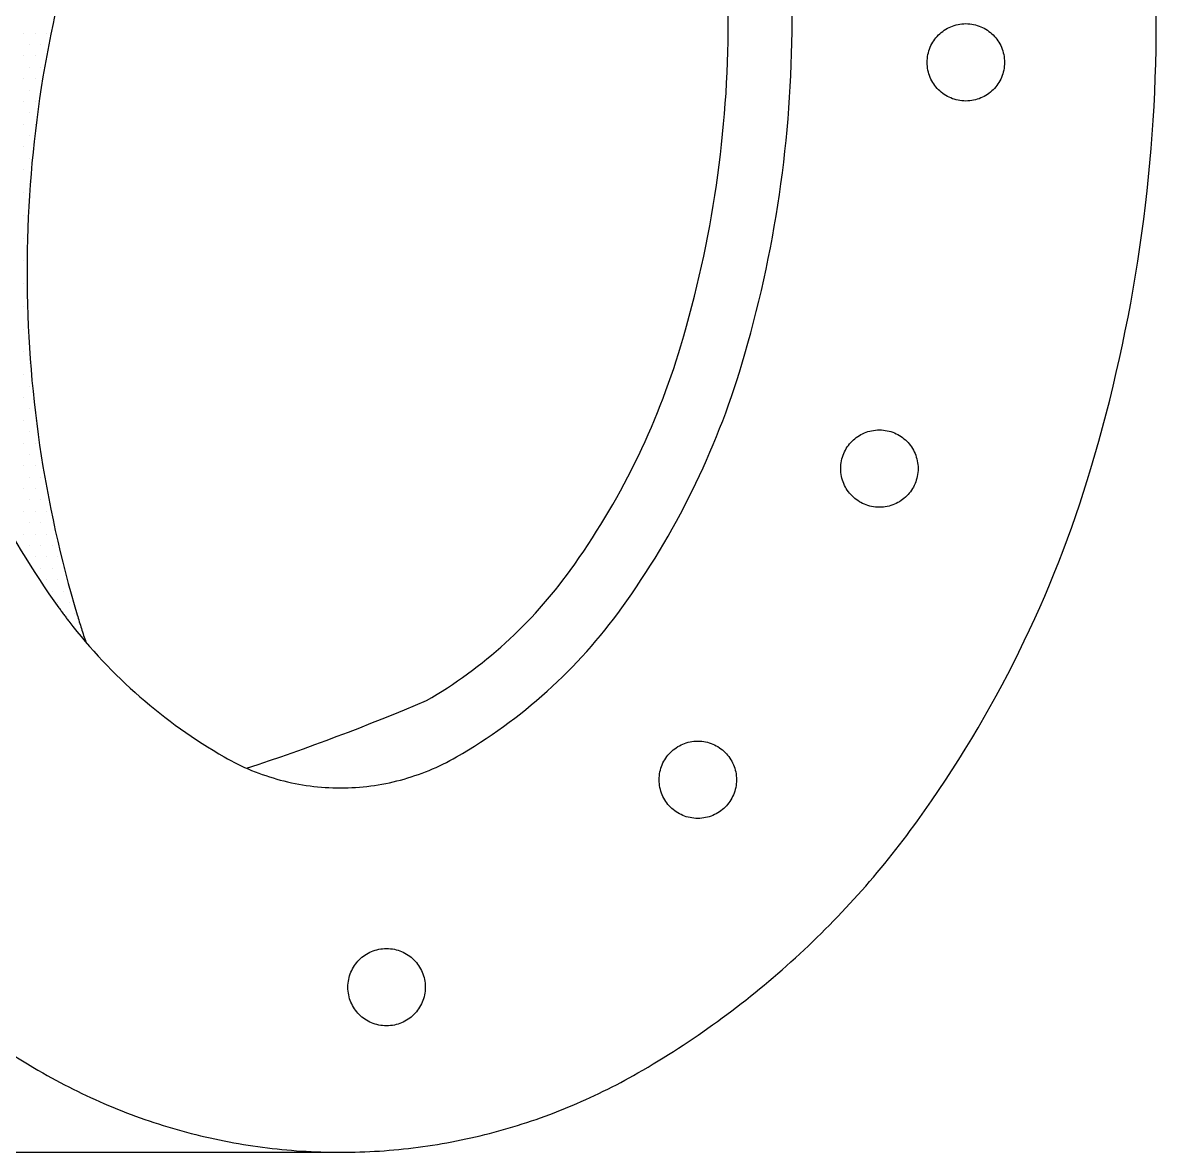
# Model space of a CAD drawing. Extents: x -695511 to 885008, y -751583 to -95266.
# Drawn here: x -594091 to -593468, y -235229 to -234610 of the extents above; entities that cross this region are included whole.
import ezdxf

# ---------------------------------------------------------------- set-up
doc = ezdxf.new("R2010")
doc.units = 0
doc.header["$LTSCALE"] = 1000
doc.header["$MEASUREMENT"] = 0
doc.linetypes.add('DASH', pattern=[0.35, 0.25, -0.1])
doc.layers.add('2', color=2, linetype='Continuous')

# ---------------------------------------------------------------- blocks, each defined once
blk = doc.blocks.new('*X153')
at = {"color": 0}
for p, q in [((49500, 15887.5), (49500, 15887.5)), ((49506.25, 15887.5), (49506.25, 15887.5)), ((49512.5, 15887.5), (49512.5, 15887.5)), ((49503.125, 15881.25), (49503.125, 15881.25)), ((49509.375, 15881.25), (49509.375, 15881.25)), ((49500, 15875), (49500, 15875)), ((49506.25, 15875), (49506.25, 15875)), ((49512.5, 15875), (49512.5, 15875)), ((49503.125, 15868.75), (49503.125, 15868.75)), ((49509.375, 15868.75), (49509.375, 15868.75)), ((49500, 15862.5), (49500, 15862.5)), ((49506.25, 15862.5), (49506.25, 15862.5)), ((49503.125, 15856.25), (49503.125, 15856.25)), ((49509.375, 15856.25), (49509.375, 15856.25)), ((49500, 15850), (49500, 15850)), ((49506.25, 15850), (49506.25, 15850)), ((49503.125, 15843.75), (49503.125, 15843.75)), ((49500, 15837.5), (49500, 15837.5)), ((49506.25, 15837.5), (49506.25, 15837.5)), ((49503.125, 15831.25), (49503.125, 15831.25)), ((49500, 15825), (49500, 15825)), ((49503.125, 15818.75), (49503.125, 15818.75)), ((49500, 15812.5), (49500, 15812.5)), ((49503.125, 15806.25), (49503.125, 15806.25)), ((49500, 15800), (49500, 15800)), ((49500, 15787.5), (49500, 15787.5)), ((49500, 15775), (49500, 15775)), ((49500, 15762.5), (49500, 15762.5)), ((49500, 15750), (49500, 15750)), ((49500, 15737.5), (49500, 15737.5)), ((49500, 15725), (49500, 15725)), ((49500, 15712.5), (49500, 15712.5)), ((49503.125, 15706.25), (49503.125, 15706.25)), ((49500, 15700), (49500, 15700)), ((49503.125, 15693.75), (49503.125, 15693.75)), ((49500, 15687.5), (49500, 15687.5)), ((49503.125, 15681.25), (49503.125, 15681.25)), ((49500, 15675), (49500, 15675)), ((49506.25, 15675), (49506.25, 15675)), ((49503.125, 15668.75), (49503.125, 15668.75)), ((49500, 15662.5), (49500, 15662.5)), ((49506.25, 15662.5), (49506.25, 15662.5)), ((49503.125, 15656.25), (49503.125, 15656.25)), ((49509.375, 15656.25), (49509.375, 15656.25)), ((49500, 15650), (49500, 15650)), ((49506.25, 15650), (49506.25, 15650)), ((49503.125, 15643.75), (49503.125, 15643.75)), ((49509.375, 15643.75), (49509.375, 15643.75)), ((49500, 15637.5), (49500, 15637.5)), ((49506.25, 15637.5), (49506.25, 15637.5)), ((49512.5, 15637.5), (49512.5, 15637.5)), ((49503.125, 15631.25), (49503.125, 15631.25)), ((49509.375, 15631.25), (49509.375, 15631.25)), ((49500, 15625), (49500, 15625)), ((49506.25, 15625), (49506.25, 15625)), ((49512.5, 15625), (49512.5, 15625)), ((49503.125, 15618.75), (49503.125, 15618.75)), ((49509.375, 15618.75), (49509.375, 15618.75)), ((49515.625, 15618.75), (49515.625, 15618.75)), ((49500, 15612.5), (49500, 15612.5)), ((49506.25, 15612.5), (49506.25, 15612.5)), ((49512.5, 15612.5), (49512.5, 15612.5)), ((49503.125, 15606.25), (49503.125, 15606.25)), ((49509.375, 15606.25), (49509.375, 15606.25)), ((49515.625, 15606.25), (49515.625, 15606.25)), ((49506.25, 15600), (49506.25, 15600)), ((49512.5, 15600), (49512.5, 15600)), ((49518.75, 15600), (49518.75, 15600)), ((49509.375, 15593.75), (49509.375, 15593.75)), ((49515.625, 15593.75), (49515.625, 15593.75)), ((49521.875, 15593.75), (49521.875, 15593.75)), ((49512.5, 15587.5), (49512.5, 15587.5)), ((49518.75, 15587.5), (49518.75, 15587.5)), ((49515.625, 15581.25), (49515.625, 15581.25)), ((49521.875, 15581.25), (49521.875, 15581.25)), ((49518.75, 15575), (49518.75, 15575)), ((49525, 15575), (49525, 15575)), ((49521.875, 15568.75), (49521.875, 15568.75)), ((49528.125, 15568.75), (49528.125, 15568.75))]:
    blk.add_line(p, q, dxfattribs=at)

msp = doc.modelspace()

# ---------------------------------------------------------------- linework, layer by layer
at = {"layer": '2', "linetype": 'DASH', "ltscale": 15}
msp.add_line((-595118.69, -235229.48), (-593916.22, -235229.48), dxfattribs=at)
msp.add_lwpolyline([(-593916.22, -233987.79, 0.131023), (-594079.51, -234031.32, 0.106557), (-594232.99, -234169.63, 0.083851), (-594328.29, -234363.08, 0.072735), (-594364.2, -234608.64, 0.072735), (-594328.29, -234854.2, 0.083851), (-594232.99, -235047.64, 0.106557), (-594079.51, -235185.95, 0.131023), (-593916.22, -235229.48, 0.131023), (-593752.93, -235185.95, 0.106557), (-593599.45, -235047.64, 0.083851), (-593504.15, -234854.2, 0.072735), (-593468.24, -234608.64, 0.072735), (-593504.15, -234363.08, 0.083851), (-593599.45, -234169.63, 0.106557), (-593752.93, -234031.32, 0.131023)], format="xyb", close=True, dxfattribs=at)
for points in [[(-593916.22, -234187.79, 0.131023), (-593979.94, -234204.77, 0.106557), (-594070.8, -234286.66, 0.083851), (-594136.66, -234420.35, 0.072735), (-594164.2, -234608.64, 0.072735), (-594136.66, -234796.92, 0.083851), (-594070.8, -234930.62, 0.00795), (-594065.28, -234938.01, 0.131023)], [(-593840.27, -234325.35, 0.131023), (-593903.99, -234342.34, 0.106557), (-593994.85, -234424.22, 0.083851), (-594060.71, -234557.91, 0.072735), (-594088.25, -234746.2, 0.072735), (-594060.71, -234934.49, 0.008815), (-594055.93, -234949.52, 0.106557)], [(-593967.68, -235018.68, 0.020886), (-593868.92, -234981.56, 0.105396), (-593790.02, -234910.14, 0.083851), (-593729.31, -234786.9, 0.072735), (-593703.24, -234608.64, 0.072735), (-593729.31, -234430.37, 0.052238), (-593762.37, -234351.03, 0.028532)], [(-594065.28, -234938.01, 0.098524), (-593979.94, -235012.5, 0.131023), (-593916.22, -235029.49, 0.131023), (-593852.51, -235012.5, 0.106557), (-593761.64, -234930.62, 0.083851), (-593695.78, -234796.92, 0.072735), (-593668.24, -234608.64, 0.072735), (-593695.78, -234420.35, 0.008815), (-593700.56, -234405.31, 0.106557)]]:
    msp.add_lwpolyline(points, format="xyb", dxfattribs=at)
for centre in [(-593572.83, -234631.29), (-593620.29, -234854.24), (-593719.98, -235025.01), (-593890.86, -235138.85)]:
    msp.add_circle(centre, 21.23, dxfattribs=at)

# ---------------------------------------------------------------- block references
at = {"layer": '2', "linetype": 'DASH', "ltscale": 15, "xscale": 0.9999974754173308, "yscale": 0.9999974754173308, "zscale": 0.9999974754173308}
msp.add_blockref('*X153', (-643589.93, -250502.69), dxfattribs=at)

doc.saveas('drawing.dxf')
